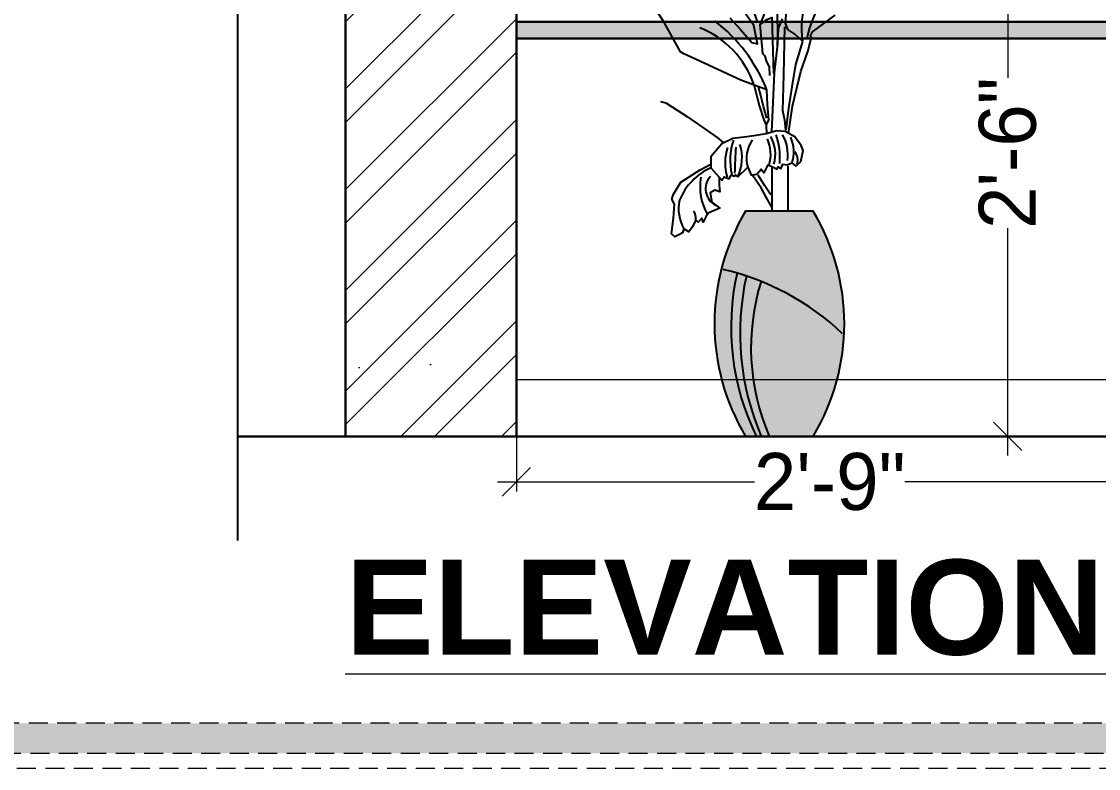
# Model space of a CAD drawing. Header units: millimetres. Extents: x 35877 to 3066687, y -650199 to -40525.
# Drawn here: x 147359.1 to 147415.8, y -179073.2 to -179033.9 of the extents above; entities that cross this region are included whole.
import ezdxf

# ---------------------------------------------------------------- set-up
doc = ezdxf.new("R2010")
doc.units = ezdxf.units.MM
doc.header["$MEASUREMENT"] = 0
doc.header["$PDMODE"] = 35
doc.linetypes.add('DASHED', pattern=[0.75, 0.5, -0.25])
doc.linetypes.add('DASHEDX2', pattern=[1.5, 1, -0.5])
doc.layers.get('Defpoints').update_dxf_attribs({"color": 220})
doc.layers.add('AR HATCH-7', color=7, linetype='Continuous')
doc.layers.add('Interior', color=250, linetype='Continuous')
for name, color, linetype, lineweight in [('DIM.', 250, 'Continuous', 13), ('dim05', 1, 'Continuous', 13), ('Dimension', 10, 'DASHEDX2', 20), ('el', 7, 'Continuous', 20), ('FURNITURE', 32, 'Continuous', 9), ('furniture dimensions', 1, 'DASHED', 0), ('interior hatch', 253, 'Continuous', 5), ('SECTION ( SLAB PLine )', 104, 'Continuous', 30), ('wall', 7, 'Continuous', 30), ('XX~SLAB ( BEAM )~ ( DIM )', 7, 'Continuous', 9)]:
    doc.layers.add(name, color=color, linetype=linetype, lineweight=lineweight)
doc.styles.add('century g', font='GOTHIC.TTF')
doc.styles.get("Standard").update_dxf_attribs({"font": 'arial.ttf', "height": 6})
doc.dimstyles.new('Archana', dxfattribs={"dimtxt": 2, "dimasz": 0.75, "dimexe": 0.5, "dimexo": 0.5, "dimgap": 0, "dimtad": 0, "dimzin": 0, "dimdsep": 46, "dimlunit": 4, "dimtxsty": 'century g', "dimblk": 'OBLIQUE', "dimcen": 0, "dimdle": 1, "dimclrd": 256, "dimclre": 256, "dimclrt": 256, "dimadec": 0, "dimazin": 0, "dimtfac": 1, "dimtofl": 0, "dimtmove": 1, "dimatfit": 3, "dimfxl": 1, "dimfxlon": 1, "dimtolj": 1, "dimtzin": 0, "dimlwd": -1, "dimlwe": -1, "dimarcsym": 0})

# ---------------------------------------------------------------- blocks, each defined once
blk = doc.blocks.new('A$C92db4de1')
h = blk.add_hatch(color=256)
h.dxf.hatch_style = 1
h.set_gradient(color1=(147, 149, 152), tint=1, name='CYLINDER')
h.paths.add_polyline_path([(13.35470408086258, 11.91123952606358), (9.795742517169856, 11.91123952606358, 0.2767160405686562), (9.795742517169856, 0.04803430116044183), (10.36105263055288, 0.04803430116044183, -0.1705623146553834), (9.345575379215006, 8.65010278155205, -0.02451028046727435), (10.61062077619863, 8.210756807691723, 0.1789257259584623), (11.04091307537965, 0.04803430116044183), (13.35470408086258, 0.04803430116044183, 0.2767160405686562)])
h.paths.add_polyline_path([(10.61062077619863, 8.210756807691723, 0.01507432830631594), (9.83753857636475, 8.495698098842695, 0.1572902252740674), (10.61889138056722, 0.04803430116044183), (11.04091307537965, 0.04803430116044183, -0.1789257259584624)], flags=17)
h.paths.add_polyline_path([(9.83753857636475, 8.495698098842695, 0.009432467090609287), (9.345575379215006, 8.65010278155205, 0.1705623146553833), (10.36105263055288, 0.04803430116044183), (10.61889138056722, 0.04803430116044183, -0.1572902252740675)], flags=17)
at = {"color": 116, "true_color": 0x136734}
for points in [[(12.79768646804223, 20.86557879008433), (12.39414806998684, 21.2255174093043), (12.01942835066438, 21.47027793380221), (11.88972122853011, 21.80142094081566), (11.94736627376915, 22.46371130781881)], [(14.49768097485867, 22.22425283294069), (13.30762638206943, 21.34361641886608), (13.19743415038829, 21.14547300825143), (13.27222661350606, 21.07075501402323)], [(10.91419202480029, 15.96352961502816), (10.8878876738745, 16.46280155912791), (11.0194094192193, 16.72557512073945), (10.94049637563512, 17.51389580617069), (10.91419202480029, 18.30222084458183), (9.5463812360249, 18.80148843567986), (7.389447658439167, 19.80003232385752), (6.547723855474032, 20.19419484305217), (6.363593412959744, 20.29930426736064), (5.495557571462996, 21.87594999177782), (5.074695672275993, 22.53288607260583)], [(8.967693240654626, 22.08616884096955), (9.520076885099115, 21.48178747200836), (10.12506923139154, 20.79857621146039), (10.41441707292324, 20.71974196687188), (10.23028663040895, 21.69200632175307), (9.756816029461334, 22.34894240315589)], [(11.80158128287076, 22.64882160258458), (11.61418297555429, 22.54273273543913), (11.45735646405228, 22.34852886009503), (11.47176580341693, 21.18232616804744), (11.45735646405228, 20.59202265393287)], [(11.06622055290427, 19.04614013344144), (11.05180352125171, 19.49246123460216), (10.893270032695, 19.82360859461551), (10.82120795579976, 20.0683647661117), (10.70591786072328, 20.19794284346062), (10.69150083366549, 20.41390775572836), (10.56179371153121, 21.7240885077299), (10.91453803094919, 21.9935701627146), (11.16910815638767, 22.10376833617192), (11.26999659979265, 19.16666380778224)], [(11.17786602157503, 16.09142305084424), (11.30938776692346, 19.19215978610919), (11.49351821403252, 20.71624644450822), (11.5198225603599, 21.53084666323412), (11.73024967070523, 22.03011860673905)], [(11.91438011321588, 16.19653247572751), (11.86177141596272, 16.69580441923063), (11.7565540169453, 17.19507201032866), (11.80916271419846, 19.08705036122592), (11.86177141596272, 21.60968090782444)], [(12.06297162423289, 15.99358326615038), (12.26474082325876, 17.4333420954772), (12.69710558773659, 19.26183515510638), (13.07182530705904, 20.31285975300671), (13.27359450608856, 21.07592823212872)], [(12.79799403564903, 20.84556769023584), (12.42327431181548, 19.63617375637841), (12.23592214444216, 18.45557108114917), (12.06297162423289, 17.33255963035845), (11.91885515813556, 16.18075256733755)], [(10.23030969808315, 18.57101906647586), (10.53296734042669, 17.41921200347679), (10.76356291056072, 16.71373039519312), (10.87886069324304, 16.44017861206521)], [(10.92209639911744, 16.81451286033553), (10.73473653945257, 17.41921200347679), (10.59062007795364, 17.99511553498814), (10.47532229527496, 18.45583661932687)], [(5.307744059489778, 17.6855072060207), (5.597091901021486, 17.60667731385911), (6.728163545431016, 16.87090698731481), (8.306401435354928, 15.79353320755035), (8.62205362781242, 15.53075964593882)], [(9.85834267123937, 15.81981274027203), (9.12182857508742, 15.74097849510872), (8.543140579720784, 15.45192975377722), (7.964452584350511, 14.76871414022753), (7.964452584350511, 14.19061230398802), (8.543140579720784, 13.53367622313817), (8.674662329573039, 13.71761989260995), (8.93769813257677, 13.61251046772668), (9.042915526995785, 13.79644978477154), (9.22704597410484, 13.74389507232991), (9.253350324943312, 13.82272931749321), (9.384872070288111, 13.71761989260995), (9.490089469309169, 13.82272931749321), (9.75312527222195, 14.05922334638308), (9.910951368492533, 14.21688748368615), (10.09508181100682, 13.79644978477154), (10.38442196484539, 13.84900449721317), (10.62116110920761, 14.11177805882471), (10.77897951770137, 13.92783874235465), (10.98941431114145, 14.34827644071629), (11.25245780634214, 14.21688748368615), (11.46288491208907, 14.11177805882471), (11.51549360925492, 14.24316701640782), (11.64701535919812, 14.13805759154639), (11.75223275362077, 14.37455162101105), (11.98897189798299, 14.34827644071629), (12.2257033545684, 14.45338586559956), (12.43613814800847, 14.26944219612778), (12.69917395092125, 14.53222011074104), (12.83069570086445, 15.11032194700238), (12.72547830184703, 15.37309550861391), (12.38352945075167, 15.81981274027203), (11.88375449896557, 16.10886148160353), (11.43658056116328, 16.1351410143252), (10.88419691671879, 15.9774768775751), (10.35811761851801, 15.89864263241179), (9.85834267123937, 15.81981274027203)], [(8.411618834372348, 13.66506518016831), (8.411618834372348, 13.27090266095183), (8.437923180699727, 12.92929485417699), (8.174887377786945, 13.00812909934029), (7.938148233424727, 12.87674014175718), (8.017061281516362, 12.37746819765744), (8.437923180699727, 12.06213992360426), (7.859235185329453, 11.8256458947144), (7.727713439984655, 11.64170222466782), (7.569895031490887, 11.32637395061465), (7.490981987910345, 11.53659279980639), (7.30685154080129, 11.32637395061465), (7.175329795540165, 11.45775855521788), (6.991207036124251, 11.08987556814827), (6.807076593522652, 10.82710200653673), (6.544033098318323, 10.98476614383981), (6.465120050226687, 10.7745472940951), (6.280997295405541, 10.66943786978663), (6.070562497370702, 10.56432844490337), (5.886432054860052, 10.72199258165347), (5.991649453877471, 11.53659279980639), (6.044258151043323, 12.27235877277417), (5.912736401187431, 12.53513233498234), (5.991649453877471, 12.79791024959559), (6.386214689828194, 13.42856679827673), (7.412068935220304, 14.08550287910475), (7.964452584350511, 14.37455162101105)], [(11.17575152304562, 14.24297983395081), (11.17575152304562, 11.91123952606358)], [(12.01747532592708, 14.26925936667249), (12.01747532592708, 11.91123952606358)], [(11.17575152304562, 12.11451180659242), (10.8864036814266, 12.6400589303903), (10.62336019082431, 13.13933087449004), (10.17619394079884, 13.76998742259639)], [(11.12314282579246, 12.77144788799524), (10.80749063333496, 13.24444029934966), (10.46554178233055, 13.79626695531806)]]:
    blk.add_lwpolyline(points, dxfattribs=at)
at = {"color": 18, "true_color": 0x000000}
blk.add_lwpolyline([(13.35470408086258, 0.04803430116044183, 0.2767160405686562), (13.35470408086258, 11.91123952606358), (9.795742517169856, 11.91123952606358, 0.2767160405686562), (9.795742517169856, 0.04803430116044183)], format="xyb", close=True, dxfattribs=at)
at = {"color": 116, "true_color": 0x136734}
for centre, radius, start, end in [((17.30951151121917, 21.55574730510489), 4.564306933059286, 133.7430610059689, 188.6970500569778), ((19.47163340656334, 19.56380595916744), 6.610921592373328, 131.2269151155454, 166.9679991620742), ((4.611496230274497, 24.33466334656805), 6.497779703580069, 336.3114905370169, 356.2612155187305), ((15.04204706241944, 23.64727805290386), 4.96127572347172, 180.4413374627389, 200.8190698473153), ((5.617044871174585, 17.02775393195043), 4.864553384915496, 18.49651862740299, 68.73280216459784), ((2.925620994214114, 15.10954641057106), 8.602931889753757, 21.78437978458832, 52.36995197245139), ((7.975234837766038, 14.72659810898222), 3.628247254001633, 355.2270859171405, 19.44045385102608), ((9.876849913256592, 14.87460238292442), 2.145112169746836, 351.9889492876779, 29.60042136648601), ((12.52962259642663, 14.58509157792469), 3.542948230254619, 162.4429105534873, 192.099084194293), ((7.306610323183122, 14.70809925476533), 2.302220940468974, 334.5179846490974, 17.92462765147252), ((11.4475562410662, 14.68504632565964), 1.606339700806527, 142.9071698951792, 196.9444548512708), ((9.175198510645714, 14.91517462992488), 1.942085260884992, 342.7247159446338, 24.43498319488528), ((9.474506572008977, 14.91126229001384), 1.889941479988354, 343.7239674964545, 29.70943722148295), ((10.32145597983617, 15.02631437822311), 2.009203159745615, 342.5767713631998, 22.79623692359291), ((11.26688266792917, 14.44530996857793), 2.552778361951222, 161.2542027521485, 197.1741796421062), ((70.431539811525, 11.72635473527953), 61.25390029619136, 176.6673179766199, 177.9596737354278), ((11.82960627987995, 14.58643116964959), 0.7134292365927164, 345.1127285717405, 38.28906455340061), ((9.253039583145437, 11.30952716325737), 3.156122310474248, 114.0969398047056, 158.1747701657939), ((10.24980038789363, 13.17967442154622), 2.850342931510476, 169.6763731864523, 210.484649863522), ((8.64243204073864, 13.08184768838873), 0.9567101240915524, 137.0587691108527, 244.2964260946549), ((8.318161444218276, 12.01170355015529), 2.049910200058668, 166.7110601712327, 210.0639982575357), ((6.581083488861623, 11.53632513098819), 0.5994175329882093, 352.4684834157277, 37.43354023175078)]:
    blk.add_arc(centre, radius, start, end, dxfattribs=at)
at = {"color": 18, "true_color": 0x000000}
for centre, radius, start, end in [((5.499548396648606, -4.465030722209121), 13.6674302768353, 46.51837956103125, 76.82931013455493), ((22.09491232440632, 5.794193587940754), 13.06529027094751, 167.3739161271566, 206.2348511667881), ((23.3229046913948, 5.483038042575572), 13.81778635928812, 167.4067838359454, 203.3789177122135), ((21.86581954400026, 4.711364330201832), 11.78665546345549, 162.728828853666, 203.2260348693194)]:
    blk.add_arc(centre, radius, start, end, dxfattribs=at)
blk = doc.blocks.new('_Oblique')
at = {"layer": 'wall', "color": 0, "lineweight": -2}
blk.add_line((-0.5, -0.5), (0.5, 0.5), dxfattribs=at)
blk = doc.blocks.new('*D377')
at = {"layer": 'Defpoints', "color": 0, "linetype": 'Continuous', "lineweight": 0, "transparency": 16777216}
for p in [(147385.1295914713, -179043.8026195529), (147418.129591448, -179043.8026195529), (147385.1295914713, -179058.1434556337)]:
    blk.add_point(p, dxfattribs=at)
at = {"layer": 'furniture dimensions', "color": 5, "linetype": 'Continuous', "transparency": 16777216}
for p, q in [((147385.1295914713, -179054.1434556337), (147385.1295914713, -179058.6434556337)), ((147384.1295914713, -179058.1434556337), (147397.6741189919, -179058.1434556337)), ((147419.129591448, -179058.1434556337), (147405.5850639273, -179058.1434556337))]:
    blk.add_line(p, q, dxfattribs=at)
at = {"layer": 'furniture dimensions', "color": 5, "linetype": 'ByBlock', "transparency": 16777216}
blk.add_line((147418.129591448, -179054.1434556337), (147418.129591448, -179058.6434556337), dxfattribs=at)
at = {"layer": 'furniture dimensions', "color": 5, "linetype": 'Continuous', "transparency": 16777216, "xscale": 1.5, "yscale": 1.5, "zscale": 1.5, "rotation": 180}
blk.add_blockref('_Oblique', (147385.1295914713, -179058.1434556337), dxfattribs=at)
at = {"layer": 'furniture dimensions', "color": 5, "linetype": 'Continuous', "transparency": 16777216, "xscale": 1.5, "yscale": 1.5, "zscale": 1.5}
blk.add_blockref('_Oblique', (147418.129591448, -179058.1434556337), dxfattribs=at)
at = {"layer": 'furniture dimensions', "linetype": 'Continuous', "lineweight": 0, "transparency": 16777216, "insert": (147401.6295914596, -179058.1434556337), "char_height": 3, "attachment_point": 5, "style": 'century g'}
blk.add_mtext('\\A1;2\'-9"', dxfattribs=at)
blk = doc.blocks.new('*D627')
at = {"layer": 'Defpoints', "color": 0, "linetype": 'Continuous', "lineweight": 0, "transparency": 16777216}
for p in [(147407.6331560675, -179025.9119842776), (147407.6331560675, -179055.7482340752), (147410.9979511942, -179055.7482340752)]:
    blk.add_point(p, dxfattribs=at)
at = {"layer": 'furniture dimensions', "color": 5, "linetype": 'Continuous', "transparency": 16777216}
for p, q in [((147410.9979511942, -179024.9119842776), (147410.9979511942, -179036.8746367087)), ((147410.9979511942, -179056.7482340752), (147410.9979511942, -179044.7855816441)), ((147408.1331560675, -179055.7482340752), (147411.4979511942, -179055.7482340752))]:
    blk.add_line(p, q, dxfattribs=at)
at = {"layer": 'furniture dimensions', "color": 5, "linetype": 'ByBlock', "transparency": 16777216}
blk.add_line((147408.1331560675, -179025.9119842776), (147411.4979511942, -179025.9119842776), dxfattribs=at)
at = {"layer": 'furniture dimensions', "color": 5, "linetype": 'Continuous', "transparency": 16777216, "xscale": 1.5, "yscale": 1.5, "zscale": 1.5}
for p, rotation in [((147410.9979511942, -179025.9119842776), 90), ((147410.9979511942, -179055.7482340752), 270)]:
    blk.add_blockref('_Oblique', p, dxfattribs=dict(at, rotation=rotation))
at = {"layer": 'furniture dimensions', "linetype": 'Continuous', "lineweight": 0, "transparency": 16777216, "insert": (147410.9979511942, -179040.8301091764), "char_height": 3, "attachment_point": 5, "rotation": 90, "style": 'century g'}
blk.add_mtext('\\A1;2\'-6"', dxfattribs=at)

msp = doc.modelspace()

# ---------------------------------------------------------------- hatches: boundary and pattern name
at = {"layer": 'AR HATCH-7', "lineweight": 0, "true_color": 0x939598, "transparency": 33554610}
h = msp.add_hatch(dxfattribs=at)
h.set_pattern_fill('AR-SAND', color=252, scale=15, angle=45)
h.set_pattern_definition([(82.50000000000001, (-287.6305588426767, 1360.979580481449), (-21.10519775864464, 19.76890683797415), [0, -22.79999999999998, 0, -25.49999999999998, 0, -24.37499999999998]), (52.49999999999999, (-287.6305588426767, 1360.979580481449), (-11.1620626611313, 48.70469594555517), [0, -12.3, 0, -20.55, 0, -7.875]), (12.5, (-300.6766789555685, 1347.933460368557), (32.97043909335446, 33.09048574728702), [0, -7.5, 0, -27, 0, -35.25]), (2.499999999999997, (-300.6766789555685, 1347.933460368557), (22.57563245327427, 41.19394276267653), [0, -3.75, 0, -17.7, 0, -20.25])])
h.paths.add_polyline_path([(147385.1295914713, -178928.7482340751), (147376.1295914713, -178928.7482340751), (147376.1295914713, -179055.7482340751), (147385.1295914713, -179055.7482340751)])
at = {"layer": 'AR HATCH-7', "lineweight": 0, "true_color": 0x939598, "transparency": 33554687}
h = msp.add_hatch(dxfattribs=at)
h.set_pattern_fill('ANSI32', color=252, scale=10)
h.set_pattern_definition([(45, (-287.6305588426767, 1360.979580481449), (-2.651650429449553, 2.651650429449553), []), (45, (-285.8627918926767, 1360.979580481449), (-2.651650429449553, 2.651650429449553), [])])
h.paths.add_polyline_path([(147385.1295914713, -178931.7482340751), (147376.1295914713, -178931.7482340751), (147376.1295914713, -179055.7482340751), (147385.1295914713, -179055.7482340751)])
at = {"layer": 'Dimension', "true_color": 0xd39e00, "transparency": 33554687}
h = msp.add_hatch(color=42, dxfattribs=at)
h.paths.add_polyline_path([(147327.9698921886, -179072.4430809084), (147554.0384636002, -179072.4430809084), (147554.0384636002, -178913.3189793651), (147327.9698921886, -178913.3189793651)])
h.paths.add_polyline_path([(147329.5564856395, -179070.8564874576), (147552.4518701493, -179070.8564874576), (147552.4518701493, -178914.905572816), (147329.5564856395, -178914.905572816)], flags=16)
at = {"layer": 'interior hatch', "lineweight": 0, "true_color": 0xd9b996, "transparency": 33554687}
h = msp.add_hatch(color=31, dxfattribs=at)
h.dxf.hatch_style = 1
h.paths.add_polyline_path([(147479.6734950062, -179033.9119842775), (147385.1295914713, -179033.9119842775), (147385.1295914713, -179033.9948474355), (147385.1295914713, -179034.3573019143), (147385.1295914713, -179034.570750967), (147385.1295914713, -179034.8026195512), (147479.6734950062, -179034.8026195512)])

# ---------------------------------------------------------------- linework, layer by layer
at = {"layer": 'dim05', "color": 18, "lineweight": 0, "true_color": 0x000000}
msp.add_line((147385.1295914713, -179034.8026195512), (147479.6734950062, -179034.8026195529), dxfattribs=at)
at = {"layer": 'Dimension', "color": 42, "true_color": 0xd39e00, "transparency": 33554687, "elevation": 0.1188055700500966}
for points in [[(147327.1765954631, -178912.5256826397), (147554.8317603256, -178912.5256826397), (147554.8317603256, -179073.2363776338), (147327.1765954631, -179073.2363776338)], [(147327.9698921886, -178913.3189793651), (147554.0384636002, -178913.3189793651), (147554.0384636002, -179072.4430809084), (147327.9698921886, -179072.4430809084)], [(147329.5564856395, -178914.905572816), (147552.4518701493, -178914.905572816), (147552.4518701493, -179070.8564874576), (147329.5564856395, -179070.8564874576)]]:
    msp.add_lwpolyline(points, close=True, dxfattribs=at)
at = {"layer": 'el', "lineweight": 0, "transparency": 33554559}
msp.add_line((147385.1295914713, -179052.7482340751), (147479.7049905415, -179052.7482340751), dxfattribs=at)
at = {"layer": 'FURNITURE', "color": 252, "lineweight": 25, "true_color": 0x939598, "transparency": 33554687}
msp.add_lwpolyline([(147370.4461629814, -178921.1325477831), (147370.4461629814, -178988.498276274), (147368.5238982588, -178989.5538598643), (147372.6407261722, -178989.8038598643), (147370.4461629814, -178990.8273009209), (147370.4461629814, -179061.2251719455)], dxfattribs=at)
at = {"layer": 'FURNITURE', "lineweight": 30, "transparency": 33554687}
msp.add_lwpolyline([(147385.1295914713, -179034.8026195512), (147479.6734950062, -179034.8026195512), (147479.6734950062, -179033.9119842775), (147385.1295914713, -179033.9119842775)], close=True, dxfattribs=at)
at = {"layer": 'SECTION ( SLAB PLine )', "color": 1}
msp.add_line((147370.4461629814, -179055.7482340751), (147484.788959808, -179055.7482340751), dxfattribs=at)
at = {"layer": 'XX~SLAB ( BEAM )~ ( DIM )', "lineweight": 30}
msp.add_lwpolyline([(147376.1295914713, -178931.7482340751), (147385.1295914713, -178931.7482340751), (147385.1295914713, -179055.7482340751), (147376.1295914713, -179055.7482340751)], close=True, dxfattribs=at)

# ---------------------------------------------------------------- block references
at = {"layer": 'Interior'}
msp.add_blockref('A$C92db4de1', (147387.4022029375, -179055.7962683763), dxfattribs=at)

# ---------------------------------------------------------------- texts
at = {"layer": 'DIM.', "color": 1, "transparency": 33554687, "insert": (147376.1215597429, -179062.2442928753, 0.1188055700500966), "char_height": 5, "attachment_point": 1}
msp.add_mtext_dynamic_manual_height_columns('{\\fArial|b1|i0|c0|p34;\\LELEVATION - A}', width=111.5588362761482, gutter_width=1, heights=[0], dxfattribs=at)

# ---------------------------------------------------------------- dimensions: what is measured, and where the dimension line sits
at = {"layer": 'furniture dimensions', "color": 5, "linetype": 'Continuous', "lineweight": 0}
dim = msp.add_linear_dim(base=(147410.9979511942, -179055.7482340752), p1=(147407.6331560674, -179025.9119842775), p2=(147407.6331560674, -179055.7482340751), angle=90, dimstyle='Archana', override={"dimtxt": 3, "dimasz": 1.5, "dimdec": 0, "dimclrd": 5, "dimclre": 5, "dimfxl": 4}, dxfattribs=at)
dim.commit()
dim.dimension.update_dxf_attribs({"geometry": '*D627', "text_midpoint": (147410.9979511942, -179040.8301091764)})
dim = msp.add_linear_dim(base=(147385.1295914713, -179058.1434556337), p1=(147418.129591448, -179043.8026195529), p2=(147385.1295914713, -179043.8026195529), dimstyle='Archana', override={"dimtxt": 3, "dimasz": 1.5, "dimdec": 0, "dimclrd": 5, "dimclre": 5, "dimfxl": 4}, dxfattribs=at)
dim.commit()
dim.dimension.update_dxf_attribs({"geometry": '*D377', "text_midpoint": (147401.6295914596, -179058.1434556337)})

doc.saveas('drawing.dxf')
